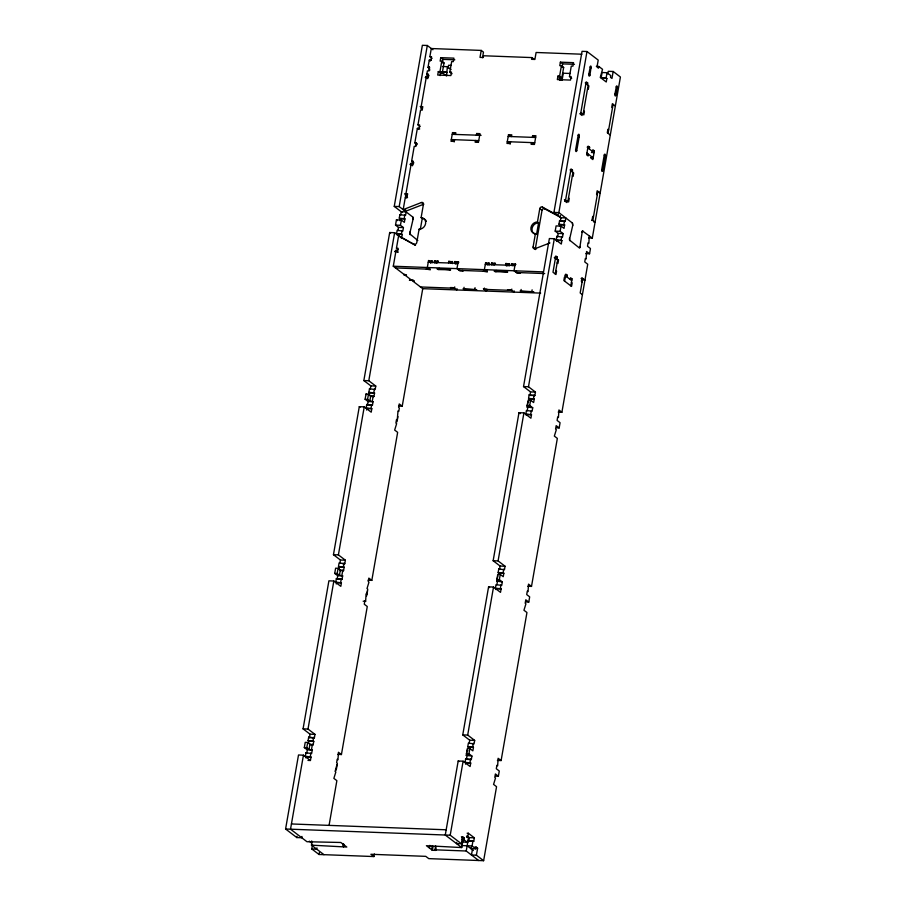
<?xml version="1.0" encoding="UTF-8"?>
<svg xmlns="http://www.w3.org/2000/svg" width="906" height="906" viewBox="0 0 906 906"><rect width="100%" height="100%" fill="white"/><g stroke="black" fill="none" stroke-linecap="round" stroke-linejoin="round"><path stroke-width="1.36" d="M580.361 246.432L579.783 247.882L582.354 230.86L592.298 238.097L620.417 76.999L613.181 71.483L608.243 71.302L607.79 73.907M581.743 232.242L582.83 230.871M301.981 836.442L301.755 837.744L296.817 837.563L285.583 829.001L298.504 754.981L303.442 755.174L310.43 760.496L311.041 757.008L305.345 756.25L305.956 752.773L311.641 753.532L312.253 750.043L309.037 749.387L306.794 747.665L304.314 747.575L305.231 742.354L307.7 742.444L309.943 744.154L313.159 744.823L313.77 741.335L308.085 740.576L308.697 737.099L314.382 737.858L314.982 734.37L308.006 729.047L303.068 728.854L328.901 580.825L333.838 581.018L340.826 586.341L341.426 582.852L335.741 582.094L336.353 578.617L342.038 579.376L342.649 575.888L339.433 575.231L337.179 573.509L334.71 573.419L335.628 568.198L338.097 568.288L340.339 569.999L343.555 570.667L344.167 567.179L338.482 566.42L339.082 562.943L344.778 563.702L345.379 560.214L338.402 554.891L333.453 554.699L359.297 406.669L364.235 406.862L371.222 412.185L371.822 408.697L366.137 407.949L366.749 404.461L372.434 405.22L373.046 401.732L369.829 401.075L367.576 399.353L365.107 399.263L366.024 394.042L368.493 394.133L370.735 395.843L373.952 396.511L374.563 393.023L368.878 392.275L369.478 388.787L375.175 389.546L375.775 386.058L368.787 380.735L363.85 380.554L389.693 232.514L394.631 232.706L401.177 237.7M402.207 212.468L394.246 206.398L422.366 45.3L427.304 45.481L432.921 49.762M401.652 237.814L402.219 234.541L396.534 233.793L397.145 230.305L402.83 231.064L403.442 227.576L398.493 227.395L395.503 225.107L396.42 219.886L401.358 220.067L404.348 222.355L404.959 218.867L399.274 218.12L399.874 214.631L405.56 215.39L406.171 211.902L401.233 211.721L400.622 215.198L399.874 214.631M303.442 755.174L290.52 829.183L306.987 841.742L340.815 842.478L346.794 847.042L311.483 845.162L311.97 841.221M308.006 729.047L333.838 581.018M338.402 554.891L364.235 406.862M368.787 380.735L394.631 232.706M417.813 240.52L409.693 233.782L413.068 219.252L412.864 217.112L399.184 206.579L427.304 45.481M306.794 747.665L307.7 742.444M337.179 573.509L338.097 568.288M367.576 399.353L368.493 394.133M305.911 757.914L305.345 756.25M304.314 747.575L307.315 749.862L306.704 753.339L305.956 752.773M308.448 743.328L308.833 741.153L308.085 740.576M314.382 737.858L309.444 737.665L310.045 734.188L303.068 728.854M336.262 583.974L336.488 582.671L335.741 582.094M342.038 579.376L337.1 579.183L337.712 575.706L334.71 573.419M338.81 569.387L339.229 566.997L338.482 566.42M339.909 563.079L340.441 560.033L333.453 554.699M366.624 410.033L366.885 408.515L366.137 407.949M367.576 404.597L368.108 401.551L365.107 399.263M369.161 395.458L369.625 392.842L368.878 392.275M370.271 389.138L370.837 385.877L363.85 380.554M397.168 235.016L397.281 234.36M397.927 230.656L398.493 227.395M399.671 220.645L400.022 218.686L399.274 218.12M403.917 275.028L406.545 275.13L403.408 273.929L393.295 266.228L396.137 249.965L397.632 251.109L395.163 251.019M398.119 249.512L396.443 248.233L398.617 235.741L415.435 245.096M403.442 227.576L400.441 225.3L401.358 220.067M407.564 197.633L405.356 197.146L403.181 209.626L421.437 202.514L423.544 204.122M413.883 162.865L411.641 161.155L414.223 146.342L415.865 146.41L416.477 142.922L414.835 142.865L417.36 128.346L419.014 128.414L419.614 124.926L417.972 124.869L420.554 110.068L422.196 110.124L422.808 106.648L420.169 106.546M429.082 75.787L426.839 74.077L427.394 70.883L429.036 70.94L429.648 67.463L428.006 67.395L429.263 60.136L430.916 60.204L431.516 56.716L429.874 56.659L431.29 48.528L481.233 50.419L483.476 52.129L482.502 57.701M309.037 749.387L309.943 744.154M339.433 575.231L340.339 569.999M369.829 401.075L370.735 395.843M416.284 145.458A1.37 0.6 -87.8 0 1 415.956 143.726L416.114 142.808M429.92 69.909A1.37 0.6 -87.8 0 1 429.263 69.728A1.37 0.6 -87.8 0 1 429.127 68.256L429.421 66.557M398.176 252.31L397.474 251.777L398.085 248.289L396.443 248.233M406.998 197.202L407.609 193.725L404.733 193.612M412.524 165.775L413.283 161.211L411.641 161.155M427.723 78.697L428.481 74.133L426.839 74.077M310.282 756.442L310.894 752.954M311.505 749.477L312.411 744.245M313.023 740.768L313.635 737.28M340.679 582.286L341.29 578.798M341.902 575.321L342.808 570.089M343.419 566.612L344.031 563.124M371.075 408.13L371.687 404.642M372.298 401.165L373.204 395.945M373.816 392.457L374.416 388.968M402.219 234.541L401.471 233.975L402.083 230.498M404.212 218.301L404.812 214.824M405.695 209.773L405.424 211.336L423.68 204.224M417.077 144.575L417.236 143.669M296.817 837.563L297.043 836.249M438.311 71.585L437.711 75.062L450.882 75.56L451.482 72.084L449.84 72.016L451.664 61.574L453.306 61.631L453.917 58.154L440.746 57.656L440.146 61.132L441.788 61.2L444.031 62.91L442.207 73.363L440.565 73.295L438.311 71.585L439.965 71.642L442.207 73.363M439.965 71.642L441.788 61.2M440.157 75.617L440.565 73.295M442.592 61.687L442.989 59.366L440.746 57.656M312.117 842.637L311.2 842.603L311.438 841.187M414.167 244.133A1.835 1.574 -52.7 0 0 416.749 242.627L419.093 229.218A6.116 5.243 -52.7 0 0 425.594 223.612A6.116 5.243 -52.7 0 0 421.12 217.61L423.453 204.201A1.835 1.574 -52.7 0 0 421.437 202.514M441.584 72.163L446.579 75.968L447.349 66.693L442.411 66.5M374.348 853.95L373.884 856.555L319.014 854.483L311.777 848.967L312.525 844.72M448.04 68.21L448.561 65.277L451.029 65.368M420.339 229.343L422.241 218.459L421.12 217.61M316.941 847.846L316.715 849.16L311.777 848.967M319.014 854.483L319.342 852.614M363.159 601.21L365.628 601.312L366.092 593.77L366.839 594.336L367.757 589.115L367.009 588.549L368.969 582.15L368.221 581.584L368.833 578.096L371.822 580.384L397.655 432.343L394.665 430.067L396.635 423.668L395.888 423.102L396.488 419.614L397.236 420.191L398.006 410.905L398.753 411.483L399.365 407.994L398.617 407.428L399.229 403.94L402.219 406.228L422.74 288.674L412.638 280.962L414.28 281.03L412.785 279.886L410.146 279.784M336.228 770.111L337.134 764.89M366.624 595.955L367.53 590.735M397.009 421.8L397.927 416.579M337.723 754.392L341.426 754.539L367.27 606.499L364.269 604.223L364.88 600.735L365.628 601.312M329.172 824.743L336.873 780.655L333.872 778.379L335.843 771.98L335.095 771.414L337.36 763.271L336.613 762.705L337.225 759.217L337.972 759.783L338.436 752.252L341.426 754.539M432.536 261.2L428.538 260.543L427.326 267.508L430.316 269.795L426.273 269.093M455.514 134.462L455.82 132.729L452.524 132.604L451.007 141.302L454.302 141.427L454.597 139.694M429.795 267.916L429.569 269.218L395.48 267.938M430.61 263.238L430.78 262.253L428.538 260.543M431.834 260.668L432.083 262.831M438.425 261.324L434.574 260.769L434.268 262.514L435.106 263.148M436.681 263.238L436.817 262.48L434.574 260.769M437.564 262.638L437.87 260.894M439.127 268.267C440.373 270.849 435.31 268.742 437.768 268.72L450.667 269.795L438.9 269.569L437.768 268.72M481.233 50.419L480.01 57.384L483.306 57.508L483.611 55.764L531.901 57.588L534.144 59.298M342.762 846.34L343.215 843.735M343.51 846.917L343.963 844.301M448.538 263.046L448.844 261.313L452.694 261.857M450.101 268.674L449.874 269.988L448.753 269.127M451.052 263.238L448.844 261.313M452.139 261.438L452.388 263.601M476.363 135.254L476.669 133.51L479.965 133.635L478.447 142.344L475.152 142.219L475.457 140.475L477.7 142.185M458.866 262.196L454.88 261.54L454.574 263.272L455.695 264.133M456.975 264.122L457.122 263.25L454.88 261.54M458.176 261.664L456.952 268.629L459.942 270.905L463.238 271.03L462.49 270.464M454.744 286.93L454.518 288.244L420.418 286.953M459.433 269.037L459.195 270.339L486.635 271.37L486.862 270.067M456.986 288.652L456.76 289.954L453.759 287.666L450.475 287.542L451.222 288.119M464.065 287.293L463.838 288.595L464.959 289.444L476.737 289.671L463.045 288.788L464.959 289.444M475.05 287.7L474.812 289.003L475.944 289.863M489.738 263.465L485.605 262.695L484.393 269.66L487.383 271.947L483.34 271.245M511.482 136.579L511.788 134.835L508.493 134.711L506.975 143.42L510.271 143.544L510.576 141.8M487.756 264.948L485.605 262.695M484.37 288.051L484.144 289.365L511.584 290.396L511.811 289.093M488.9 262.819L489.161 264.994M486.681 289.444L486.386 291.075L483.396 288.788L487.439 289.49M495.491 263.476L491.641 262.921L491.901 265.096M493.827 264.96L491.641 262.921M494.631 264.79L494.936 263.046M531.901 57.588L531.596 59.332L534.891 59.456L536.103 52.48L581.879 54.213M496.194 270.418C497.496 273.034 492.434 270.894 494.846 270.871L507.734 271.947L495.967 271.721L494.846 270.871M509.761 264.008L505.91 263.465L505.605 265.198L506.726 266.058M507.167 270.837L506.941 272.14L505.82 271.279M508.028 265.934L508.153 265.175L505.91 263.465M509.206 263.589L508.9 265.322L509.602 265.866M532.332 137.361L532.637 135.628L535.933 135.753L534.415 144.45L531.12 144.326L531.426 142.593L533.668 144.303M515.944 264.348L511.947 263.691L512.207 265.854M514.098 265.945L511.947 263.691M515.242 263.816L514.019 270.781L517.02 273.057L520.304 273.182L519.557 272.615M516.499 271.188L516.273 272.491L544.699 273.567M514.053 290.803L513.827 292.106L510.837 289.829L507.541 289.705L508.289 290.271M557.937 76.104L557.337 79.581L570.508 80.079L571.108 76.591L569.466 76.534L571.29 66.081L572.932 66.149L573.543 62.661L560.372 62.163L559.772 65.651L561.414 65.708L563.657 67.429L561.833 77.871L560.191 77.814L557.937 76.104L559.591 76.161L561.833 77.871M521.143 289.444L520.916 290.747L522.037 291.607L533.804 291.823L520.135 290.905L522.037 291.607M559.591 76.161L561.414 65.708M559.783 80.136L560.191 77.814M562.218 66.206L562.615 63.873L560.372 62.163M535.944 249.343L535.106 248.697A1.835 1.574 -52.7 0 1 533.09 247.01L535.423 233.601A6.116 5.243 -52.7 0 1 530.95 227.599A6.116 5.243 -52.7 0 1 537.451 221.993L539.795 208.584A1.835 1.574 -52.7 0 1 542.366 207.078L557.926 215.458L558.198 213.907M429.41 847.982L429.863 845.377M535.423 233.601L536.545 234.461L538.572 222.853L537.451 221.993M535.378 249.558A1.835 1.574 -52.7 0 1 535.333 248.731L542.037 210.294A1.835 1.574 -52.7 0 1 544.619 208.788L560.168 217.18L560.44 215.617M431.652 849.703L432.343 845.785M436.148 847.778L435.695 850.394L432.4 850.27L433.091 846.351M532.116 289.852L531.89 291.166L533.011 292.015M435.695 850.394L434.948 849.817L435.627 845.898M565.253 221.415L560.304 221.234L560.916 217.746L565.854 217.927L565.253 221.415L559.557 220.656L558.957 224.144L564.642 224.903L564.03 228.38L561.04 226.104L556.103 225.911L555.185 231.132L560.123 231.324L563.124 233.612L562.513 237.089L556.828 236.33L556.216 239.818L561.901 240.577L561.301 244.054L554.313 238.731L549.376 238.538L523.532 386.579L528.481 386.76L535.457 392.083L534.857 395.571L529.161 394.812L528.56 398.3L534.246 399.059L533.634 402.536L530.644 400.259L528.175 400.158L527.258 405.39L529.727 405.48L532.728 407.757L532.116 411.245L526.431 410.486L525.82 413.974L531.505 414.733L530.905 418.21L523.917 412.887L518.979 412.694L493.147 560.735L498.085 560.916L505.061 566.239L504.461 569.727L498.776 568.968L498.164 572.456L503.849 573.204L503.238 576.692L500.248 574.404L497.779 574.313L496.873 579.546L499.342 579.636L502.332 581.912L501.72 585.401L496.035 584.642L495.423 588.13L501.12 588.877L500.508 592.365L493.521 587.043L488.583 586.85L462.751 734.891L467.689 735.072L474.676 740.395L474.065 743.883L468.379 743.124L467.768 746.612L473.453 747.359L472.853 750.848L469.852 748.56L467.383 748.469L466.477 753.701L468.946 753.792L471.935 756.068L471.324 759.556L465.639 758.798L465.027 762.286L470.724 763.033L470.112 766.521L463.125 761.199L458.187 761.006L445.265 835.026L461.732 847.574L462.989 840.394M561.392 218.108L553.928 212.423L582.048 51.325L586.986 51.517L598.209 60.068L596.997 67.044L598.492 68.177L598.798 66.444L596.329 66.342M461.414 836.759L462.649 836.804L461.437 843.769L450.214 835.207L463.125 761.199M467.689 735.072L493.521 587.043M498.085 560.916L523.917 412.887M528.481 386.76L554.313 238.731M579.274 247.893L569.421 239.977L572.762 225.288L572.558 223.148L558.866 212.604L586.986 51.517M471.935 756.068L466.25 755.31L466.93 751.391M502.332 581.912L496.647 581.165L497.836 576.148M532.728 407.757L527.043 407.009L527.949 401.777L528.651 402.309M465.548 764.154L465.786 762.852L465.027 762.286M471.324 759.556L466.386 759.364L466.998 755.887M468.255 748.696L468.515 747.178L467.768 746.612M469.161 743.475L469.727 740.213L462.751 734.891M496.024 589.568L495.423 588.13M496.862 584.778L497.394 581.731M498.606 574.766L498.912 573.022L498.164 572.456M499.557 569.319L500.123 566.057L493.147 560.735M526.42 415.412L525.82 413.974M527.213 410.837L527.79 407.575M528.968 400.826L529.308 398.867L528.56 398.3M534.857 395.571L529.919 395.39L530.52 391.902L523.532 386.579M556.771 241.472L556.216 239.818M555.185 231.132L558.187 233.42L557.575 236.908L556.828 236.33M559.478 226.013L559.704 224.711L558.957 224.144M468.946 753.792L469.852 748.56M499.342 579.636L500.248 574.404M529.727 405.48L530.644 400.259M560.123 231.324L561.04 226.104M578.164 135.232L579.296 136.093L576.76 150.6A1.37 0.612 -87.9 0 1 575.967 151.483A1.37 0.612 -87.9 0 1 575.627 149.739L578.164 135.232A1.37 0.6 -87.8 0 1 578.957 134.348A1.37 0.6 -87.8 0 1 579.285 136.081L579.138 136.999M588.809 74.281L590.418 66.149A1.574 0.691 -87.8 0 1 591.165 66.659L589.931 75.13A1.37 0.612 -87.9 0 1 589.138 76.013A1.37 0.612 -87.9 0 1 588.798 74.269L589.931 75.13M557.009 258.878L557.315 257.134L555.82 255.99L552.988 272.253L555.978 274.529L556.59 271.053L555.842 270.475M564.676 200.736L567.145 200.826L566.839 202.57L565.344 201.426L571.018 168.924L572.513 170.056L572.207 171.8L573.713 172.944L573.102 176.421L572.354 175.855M587.405 84.722L587.711 82.978L586.216 81.846L580.542 114.349L582.037 115.492L582.343 113.748L579.874 113.658M469.976 762.467L470.576 758.979M472.705 746.793L473.317 743.305M500.361 588.311L500.973 584.834M503.102 572.637L503.713 569.161M530.757 414.155L531.369 410.678M533.498 398.481L534.11 395.005M555.231 273.963L557.768 259.444L556.114 259.388M561.154 239.999L561.765 236.523M563.894 224.326L564.495 220.849M588.153 85.3L583.09 114.315L580.452 114.224M456.726 842.274L456.499 843.588L461.437 843.769M466.511 836.702L468.493 837.314L467.587 842.546L463.838 839.692L464.144 837.948L462.649 836.804M564.585 281.098L565.797 274.122L567.292 275.265L566.986 277.01M467.745 836.748L468.357 833.26L467.122 833.214M478.696 860.519L466.228 851.006L468.051 840.553L473.736 841.312L474.348 837.823L468.357 833.26M598.798 66.444L602.535 69.298L600.27 77.429L606.261 81.993L606.861 78.516L601.176 77.757L602.094 72.525L607.031 72.718L610.769 75.572L610.463 77.316L611.969 78.448L613.181 71.483M588.413 154.224L588.107 155.968L586.612 154.824L588.13 146.126L589.636 147.259L589.33 149.003M471.267 841.221L468.798 841.119L469.41 837.642L466.975 835.785M570.225 279.478L570.531 277.734L572.026 278.878L570.825 285.854M591.663 156.704L591.358 158.448L592.852 159.581L594.37 150.872L592.875 149.739L592.569 151.472M474.891 847.031L476.126 847.076L475.82 848.82L472.071 845.966L472.989 840.745M606.861 78.516L606.114 77.939L607.031 72.718M472.604 848.469L471.46 854.992L476.397 855.185L483.634 860.7L496.556 786.68L493.566 784.403L495.525 778.005L494.778 777.439L495.389 773.951L498.379 776.238L499.285 771.006L496.295 768.73L496.907 765.242L497.654 765.819L498.119 758.277L501.109 760.564L526.952 612.524L523.951 610.248L525.922 603.849L525.174 603.283L525.774 599.795L528.776 602.082L529.682 596.85L526.692 594.574L527.303 591.086L528.051 591.663L528.515 584.121L531.505 586.409L557.349 438.379L554.347 436.092L556.318 429.693L555.571 429.127L556.171 425.639L559.172 427.926L560.078 422.706L557.088 420.418L557.7 416.93L558.447 417.507L558.911 409.965L561.901 412.253L587.734 264.224L584.744 261.936L585.355 258.448L586.103 259.025L586.567 251.483L589.568 253.771L590.474 248.55L587.484 246.262L588.085 242.774L588.832 243.352L589.308 235.809M476.397 855.185L477.621 848.22L476.126 847.076M601.709 169.626L604.234 155.107A1.37 0.6 -87.8 0 1 605.027 154.235A1.37 0.6 -87.8 0 1 605.355 155.957L602.83 170.475A1.37 0.612 -87.9 0 1 602.037 171.359A1.37 0.612 -87.9 0 1 601.697 169.615L602.83 170.475M608.039 133.341L613.102 104.315M614.88 94.156L616.488 86.025A1.574 0.691 -87.8 0 1 617.235 86.534L616.001 95.017A1.37 0.612 -87.9 0 1 615.208 95.889A1.37 0.612 -87.9 0 1 614.868 94.156L616.001 95.017M409.739 232.061L410.124 234.654M569.432 238.097L569.806 240.679M572.717 225.458L572.332 222.876M413.034 219.433L412.728 216.919M535.106 248.697L549.942 242.921M442.989 59.366L454.846 59.807M562.615 63.873L574.472 64.326M442.388 62.842L444.031 62.91M562.014 67.361L563.657 67.429M570.225 73.477L563.294 73.216L562.082 80.181L559.885 80.102M446.432 71.914L441.494 71.733L447.179 72.48M601.176 77.757L606.114 77.939M425.56 76.863L428.028 76.953L426.533 75.81L420.86 108.324L422.355 109.467M585.242 82.888L587.711 82.978M425.242 77.52L427.87 77.622M452.219 134.337L481.109 135.311M508.187 136.455L535.627 137.486M478.742 140.6L451.313 139.569L454.302 141.846M534.721 142.718L507.281 141.676L510.271 143.963M587.156 147.168L589.636 147.259M591.901 150.781L594.37 150.872M591.437 152.525L594.076 152.627L587.835 147.871M590.531 157.746L593.158 157.848L586.929 153.091M410.361 163.941L412.83 164.031L411.335 162.887L405.661 195.402L407.156 196.545M570.044 169.966L572.513 170.056M410.044 164.598L412.672 164.699M564.415 199.637L568.64 201.97L569.251 198.482L568.504 197.916M404.993 194.711L407.462 194.801M565.016 201.291L567.892 201.392L572.954 172.367L570.712 170.656M394.246 206.398L399.184 206.579M553.928 212.423L558.866 212.604M591.607 220.373L592.841 220.418L597.903 191.393L599.965 192.967M593.849 222.083L595.083 222.129L592.094 219.852L592.694 216.364L593.453 216.942M400.022 218.686L404.959 218.867M559.704 224.711L564.642 224.903M395.503 225.107L400.441 225.3M558.187 233.42L563.124 233.612M588.594 237.961L592.298 238.097M396.534 233.793L401.471 233.975M556.964 240.384L561.901 240.577M585.854 253.635L589.568 253.771M554.846 257.044L557.315 257.134M394.597 251.664L397.474 251.777M554.279 257.689L558.515 260.022L557.903 263.499L557.156 262.933M428.232 262.287L457.949 263.284M485.299 264.439L515.016 265.435M393.227 266.217L543.249 271.879M500.327 271.075L501.018 271.098M564.823 275.175L567.292 275.265M581.063 278.414L582.705 278.47L580.18 292.989L582.422 294.699M569.557 278.788L572.026 278.878M583.713 280.135L584.948 280.18L581.958 277.904L581.346 281.381L582.105 281.959M409.41 280.294L411.879 280.396L404.144 274.495M422.672 288.663L540.633 293.114M370.837 385.877L375.775 386.058M530.52 391.902L535.457 392.083M369.625 392.842L374.563 393.023M529.308 398.867L534.246 399.059M370.248 396.375L373.952 396.511M527.043 407.009L529.512 407.1L527.258 405.39M368.108 401.551L373.046 401.732M368.731 405.073L372.434 405.22M398.515 406.081L402.219 406.228M558.198 412.105L561.901 412.253M366.885 408.515L371.822 408.697M526.567 414.54L531.505 414.733M556.703 427.836L559.172 427.926M340.441 560.033L345.379 560.214M500.123 566.057L505.061 566.239M342.309 563.611L344.778 563.702M339.229 566.997L344.167 567.179M498.912 573.022L503.849 573.204M339.852 570.531L343.555 570.667M496.647 581.165L499.115 581.256L496.873 579.546M337.712 575.706L342.649 575.888M368.119 580.236L371.822 580.384M527.802 586.261L531.505 586.409M336.488 582.671L341.426 582.852M496.171 588.696L501.12 588.877M526.307 601.992L528.776 602.082M310.045 734.188L314.982 734.37M469.727 740.213L474.676 740.395M308.833 741.153L313.77 741.335M468.515 747.178L473.453 747.359M309.456 744.675L313.159 744.823M466.25 755.31L468.719 755.411L466.477 753.701M307.315 749.862L312.253 750.043M497.405 760.417L501.109 760.564M306.092 756.827L311.041 757.008M465.786 762.852L470.724 763.033M307.961 760.406L310.43 760.496M495.91 776.136L498.379 776.238M291.438 823.962L446.182 829.794M285.583 829.001L450.214 835.207M466.952 837.257L468.493 837.314M469.41 837.642L474.348 837.823M461.675 837.857L464.144 837.948M461.686 839.602L463.838 839.692M472.502 841.266L473.736 841.312M467.587 842.546L461.709 841.64M461.698 845.57L472.071 845.966M471.494 846.906L470.882 848.628L475.82 848.82M461.732 847.574L426.42 845.706L432.4 850.27M475.152 848.129L477.621 848.22M434.948 849.817L466.228 851.006M483.634 860.7L428.765 858.628L425.763 856.351L370.894 854.279L373.884 856.555M400.86 237.463L402.808 238.505M403.782 239.037L404.755 239.558M405.729 240.079L406.692 240.6M407.666 241.132L409.614 242.174M410.588 242.706L415.446 245.322M590.078 67.021L591.199 67.882M616.137 86.897L617.269 87.757M585.91 83.579L588.9 85.866L588.3 89.343L587.552 88.777M615.344 106.025L612.354 103.748L611.743 107.225L612.49 107.803M569.466 76.534L571.709 78.244M559.093 78.324L561.335 80.034M583.702 110.838L584.449 111.404L583.838 114.892L580.848 112.604M608.639 129.864L607.892 129.286L607.292 132.774L610.282 135.051M604.234 155.107L605.355 155.968M575.638 149.75L576.76 150.6M447.349 66.693L451.086 69.547M429.874 56.659L432.117 58.369M449.84 72.016L452.083 73.726M532.637 135.628L534.891 137.338M429.263 60.136L430.395 60.996M600.146 193.103L597.156 190.826L596.544 194.303L597.292 194.881M428.006 67.395L429.127 68.256M508.493 134.711L510.746 136.421M476.669 133.51L478.912 135.221M452.524 132.604L454.767 134.315M542.366 207.078L544.619 208.788M559.557 220.656L560.304 221.234M539.795 208.584L542.037 210.294M417.972 124.869L420.214 126.58M417.36 128.346L418.481 129.207M414.835 142.865L415.956 143.714M533.09 247.01L535.333 248.731M565.491 275.866L571.731 280.622M565.185 277.61L564.438 277.032L563.826 280.52L571.561 286.421L572.173 282.932L571.426 282.366M405.356 197.146L406.477 197.995M419.093 229.218L419.727 229.694M396.42 219.886L397.349 220.6M389.693 232.514L390.565 233.182M529.161 394.812L529.919 395.39M518.979 412.694L520.225 413.646M369.478 388.787L370.09 389.252M366.024 394.042L366.771 394.608M366.749 404.461L367.406 404.959M359.297 406.669L360.044 407.247M498.776 568.968L499.376 569.432M488.583 586.85L489.58 587.609M336.353 578.617L337.1 579.183M467.156 750.089L467.858 750.621M465.639 758.798L466.386 759.364M458.187 761.006L458.934 761.584M468.051 840.553L468.798 841.119M467.134 845.774L473.374 850.53M308.697 737.099L309.444 737.665M309.32 841.176L311.2 842.603M311.483 845.162L323.952 854.675M536.545 234.461A6.116 5.243 -52.7 0 1 532.071 228.448A6.116 5.243 -52.7 0 1 538.572 222.853M422.241 218.459A6.116 5.243 -52.7 0 1 426.375 221.268M430.792 60.102A1.574 0.691 -87.8 0 1 431.324 60.283M418.504 129.094A1.37 0.6 -87.8 0 1 419.104 128.256A1.37 0.6 -87.8 0 1 419.625 129.139"/></g></svg>
